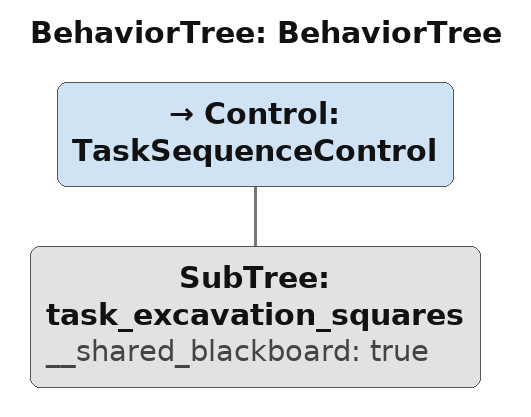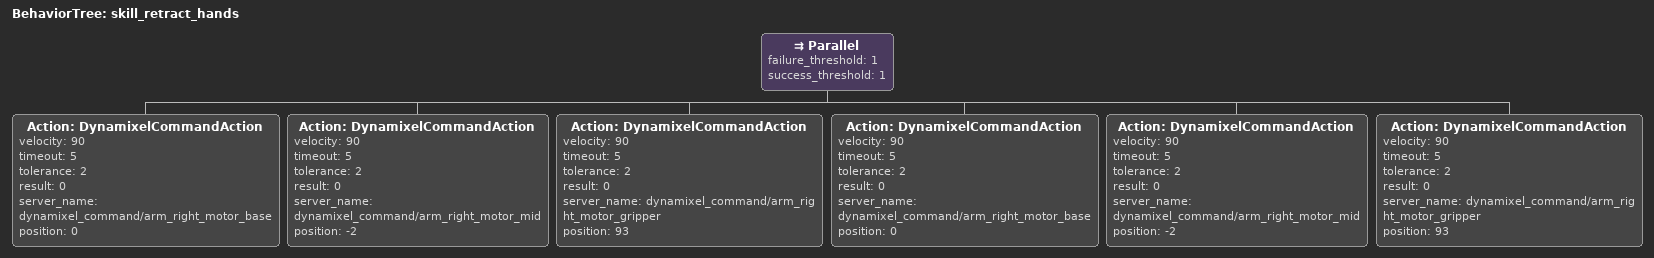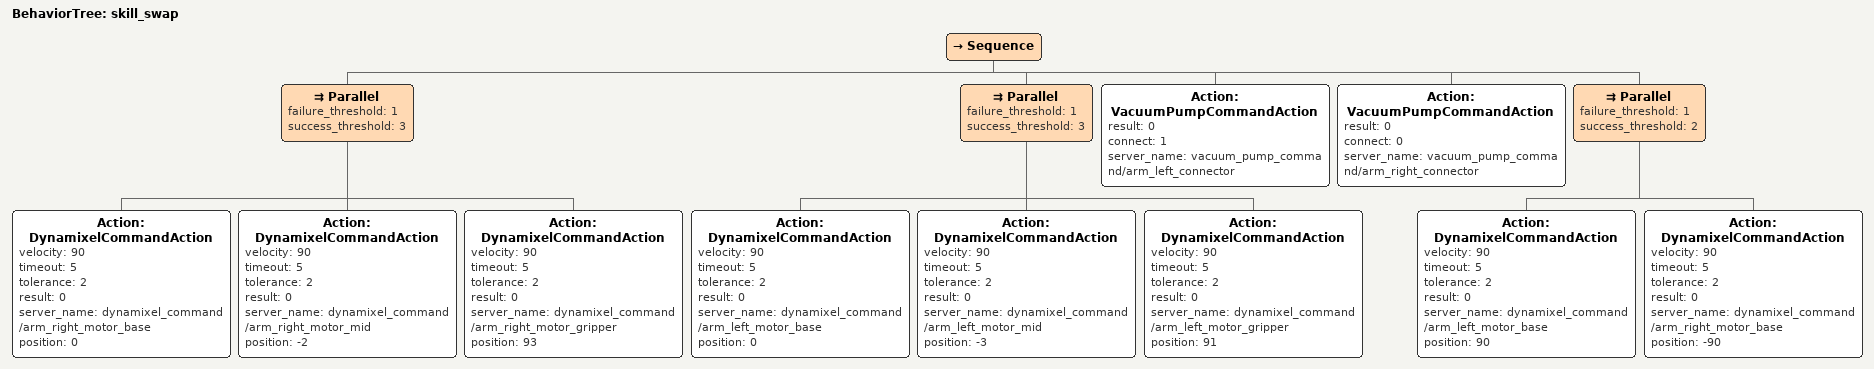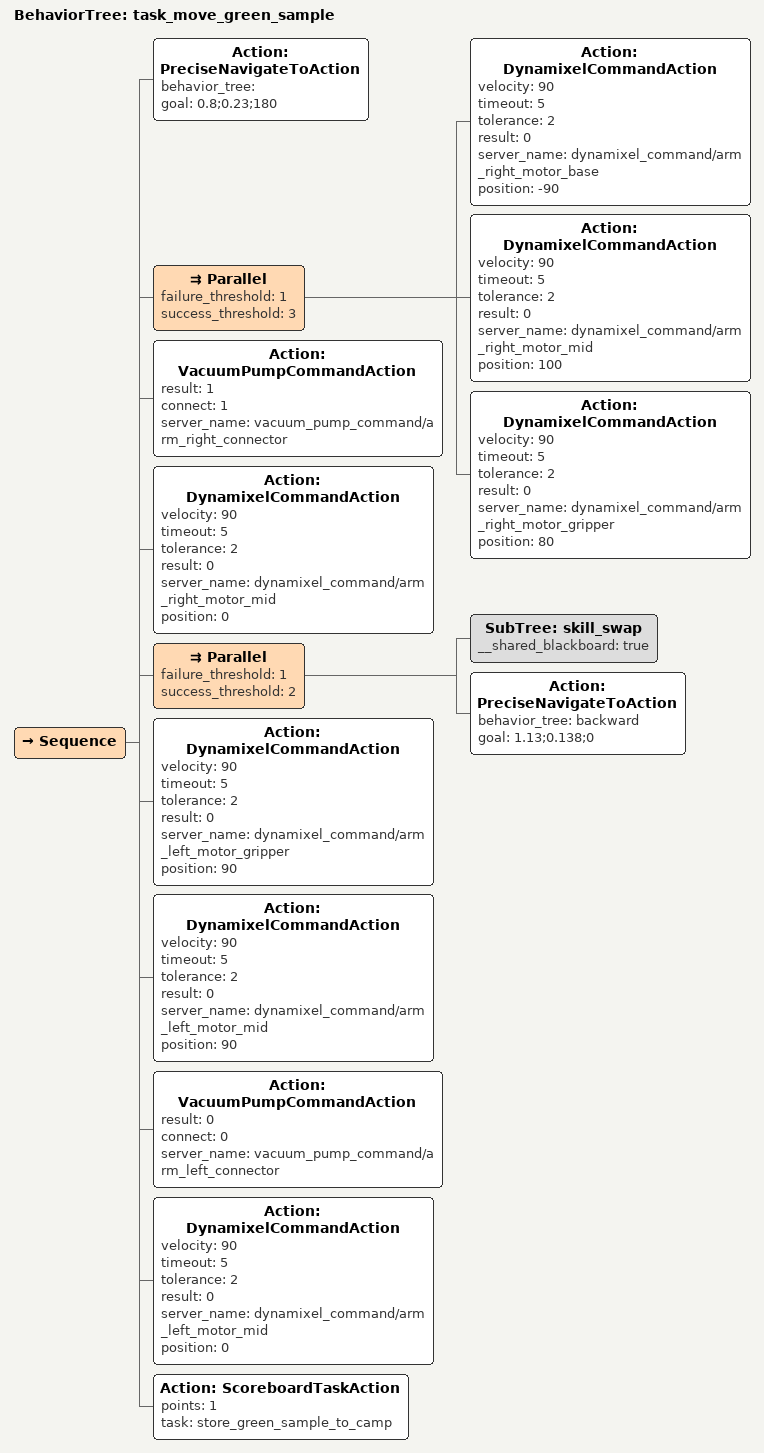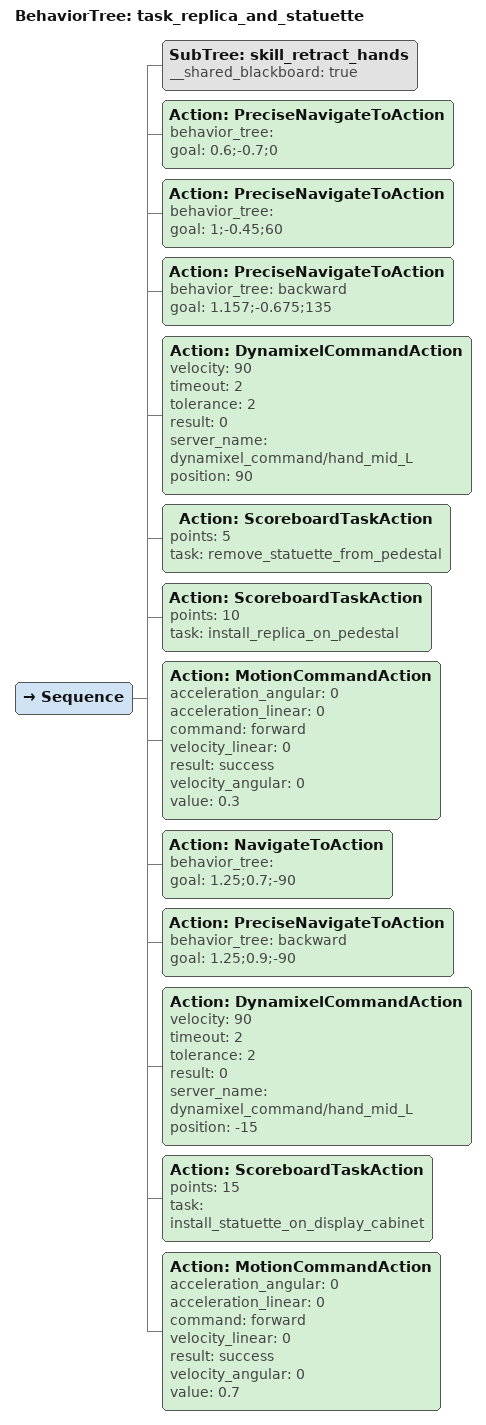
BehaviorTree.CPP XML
<BehaviorTree ID="BehaviorTree">
    <Control ID="TaskSequenceControl">
        <SubTree ID="task_excavation_squares" __shared_blackboard="true"/>
    </Control>
</BehaviorTree>

<BehaviorTree ID="skill_retract_hands">
    <Parallel failure_threshold="1" success_threshold="1">
        <Action velocity="90" ID="DynamixelCommandAction" timeout="5" tolerance="2" result="0" server_name="dynamixel_command/arm_right_motor_base" position="0"/>
        <Action velocity="90" ID="DynamixelCommandAction" timeout="5" tolerance="2" result="0" server_name="dynamixel_command/arm_right_motor_mid" position="-2"/>
        <Action velocity="90" ID="DynamixelCommandAction" timeout="5" tolerance="2" result="0" server_name="dynamixel_command/arm_right_motor_gripper" position="93"/>
        <Action velocity="90" ID="DynamixelCommandAction" timeout="5" tolerance="2" result="0" server_name="dynamixel_command/arm_right_motor_base" position="0"/>
        <Action velocity="90" ID="DynamixelCommandAction" timeout="5" tolerance="2" result="0" server_name="dynamixel_command/arm_right_motor_mid" position="-2"/>
        <Action velocity="90" ID="DynamixelCommandAction" timeout="5" tolerance="2" result="0" server_name="dynamixel_command/arm_right_motor_gripper" position="93"/>
    </Parallel>
</BehaviorTree>

<BehaviorTree ID="skill_swap">
    <Sequence>
        <Parallel failure_threshold="1" success_threshold="3">
            <Action velocity="90" ID="DynamixelCommandAction" timeout="5" tolerance="2" result="0" server_name="dynamixel_command/arm_right_motor_base" position="0"/>
            <Action velocity="90" ID="DynamixelCommandAction" timeout="5" tolerance="2" result="0" server_name="dynamixel_command/arm_right_motor_mid" position="-2"/>
            <Action velocity="90" ID="DynamixelCommandAction" timeout="5" tolerance="2" result="0" server_name="dynamixel_command/arm_right_motor_gripper" position="93"/>
        </Parallel>
       <Parallel failure_threshold="1" success_threshold="3">
            <Action velocity="90" ID="DynamixelCommandAction" timeout="5" tolerance="2" result="0" server_name="dynamixel_command/arm_left_motor_base" position="0"/>
            <Action velocity="90" ID="DynamixelCommandAction" timeout="5" tolerance="2" result="0" server_name="dynamixel_command/arm_left_motor_mid" position="-3"/>
            <Action velocity="90" ID="DynamixelCommandAction" timeout="5" tolerance="2" result="0" server_name="dynamixel_command/arm_left_motor_gripper" position="91"/>
        </Parallel>
        <Action ID="VacuumPumpCommandAction" result="0" connect="1" server_name="vacuum_pump_command/arm_left_connector"/>
        <Action ID="VacuumPumpCommandAction" result="0" connect="0" server_name="vacuum_pump_command/arm_right_connector"/>
       <Parallel failure_threshold="1" success_threshold="2">
            <Action velocity="90" ID="DynamixelCommandAction" timeout="5" tolerance="2" result="0" server_name="dynamixel_command/arm_left_motor_base" position="90"/>
            <Action velocity="90" ID="DynamixelCommandAction" timeout="5" tolerance="2" result="0" server_name="dynamixel_command/arm_right_motor_base" position="-90"/>
        </Parallel>
    </Sequence>
</BehaviorTree>

<BehaviorTree ID="task_move_green_sample">
    <Sequence>
        <Action behavior_tree="" ID="PreciseNavigateToAction" goal="0.8;0.23;180"/>
       <Parallel failure_threshold="1" success_threshold="3">
            <Action velocity="90" ID="DynamixelCommandAction" timeout="5" tolerance="2" result="0" server_name="dynamixel_command/arm_right_motor_base" position="-90"/>
            <Action velocity="90" ID="DynamixelCommandAction" timeout="5" tolerance="2" result="0" server_name="dynamixel_command/arm_right_motor_mid" position="100"/>
            <Action velocity="90" ID="DynamixelCommandAction" timeout="5" tolerance="2" result="0" server_name="dynamixel_command/arm_right_motor_gripper" position="80"/>
        </Parallel>
        <Action ID="VacuumPumpCommandAction" result="1" connect="1" server_name="vacuum_pump_command/arm_right_connector"/>
        <Action velocity="90" ID="DynamixelCommandAction" timeout="5" tolerance="2" result="0" server_name="dynamixel_command/arm_right_motor_mid" position="0"/>
       <Parallel failure_threshold="1" success_threshold="2">
            <SubTree ID="skill_swap" __shared_blackboard="true"/>
            <Action behavior_tree="backward" ID="PreciseNavigateToAction" goal="1.13;0.138;0"/>
        </Parallel>
        <Action velocity="90" ID="DynamixelCommandAction" timeout="5" tolerance="2" result="0" server_name="dynamixel_command/arm_left_motor_gripper" position="90"/>
        <Action velocity="90" ID="DynamixelCommandAction" timeout="5" tolerance="2" result="0" server_name="dynamixel_command/arm_left_motor_mid" position="90"/>
        <Action ID="VacuumPumpCommandAction" result="0" connect="0" server_name="vacuum_pump_command/arm_left_connector"/>
        <Action velocity="90" ID="DynamixelCommandAction" timeout="5" tolerance="2" result="0" server_name="dynamixel_command/arm_left_motor_mid" position="0"/>
        <Action ID="ScoreboardTaskAction" points="1" task="store_green_sample_to_camp"/>
    </Sequence>
</BehaviorTree>

<BehaviorTree ID="task_replica_and_statuette">
    <Sequence>
        <SubTree ID="skill_retract_hands" __shared_blackboard="true"/>
        <Action behavior_tree="" ID="PreciseNavigateToAction" goal="0.6;-0.7;0"/>
        <Action behavior_tree="" ID="PreciseNavigateToAction" goal="1;-0.45;60"/>
        <Action behavior_tree="backward" ID="PreciseNavigateToAction" goal="1.157;-0.675;135"/>
        <Action velocity="90" ID="DynamixelCommandAction" timeout="2" tolerance="2" result="0" server_name="dynamixel_command/hand_mid_L" position="90"/>
        <Action ID="ScoreboardTaskAction" points="5" task="remove_statuette_from_pedestal"/>
        <Action ID="ScoreboardTaskAction" points="10" task="install_replica_on_pedestal"/>
        <Action acceleration_angular="0" ID="MotionCommandAction" acceleration_linear="0" command="forward" velocity_linear="0" result="success" velocity_angular="0" value="0.3"/>
        <Action behavior_tree="" ID="NavigateToAction" goal="1.25;0.7;-90"/>
        <Action behavior_tree="backward" ID="PreciseNavigateToAction" goal="1.25;0.9;-90"/>
        <Action velocity="90" ID="DynamixelCommandAction" timeout="2" tolerance="2" result="0" server_name="dynamixel_command/hand_mid_L" position="-15"/>
        <Action ID="ScoreboardTaskAction" points="15" task="install_statuette_on_display_cabinet"/>
        <Action acceleration_angular="0" ID="MotionCommandAction" acceleration_linear="0" command="forward" velocity_linear="0" result="success" velocity_angular="0" value="0.7"/>
    </Sequence>
</BehaviorTree>
